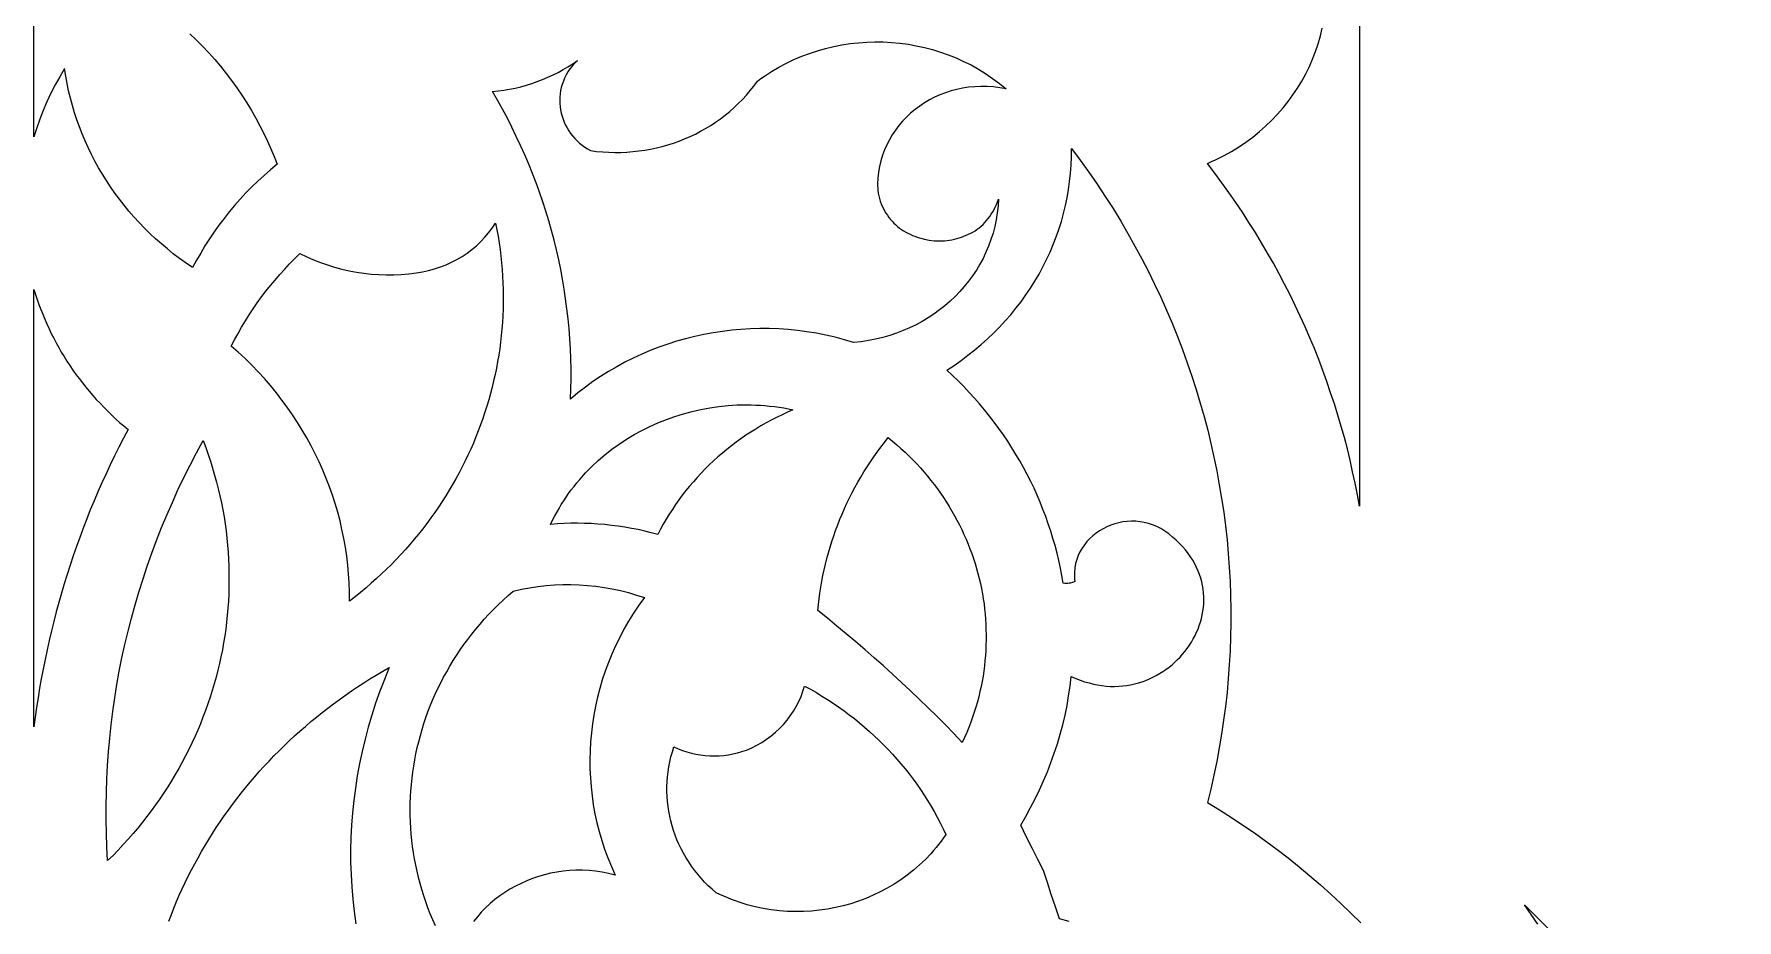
# Model space of a CAD drawing. Extents: x 1908 to 2928, y -299 to 721.
# Drawn here: x 2007.6 to 2110.3, y 63.9 to 117.3 of the extents above; entities that cross this region are included whole.
import ezdxf

# ---------------------------------------------------------------- set-up
doc = ezdxf.new("R2010")
doc.units = 0
doc.layers.add('BITMAP_LAYER', color=18, linetype='CONTINUOUS')

msp = doc.modelspace()

# ---------------------------------------------------------------- linework, layer by layer
at = {"layer": 'BITMAP_LAYER'}
for points in [[(2016.95, 117.32), (2017.34, 116.96), (2017.73, 116.58), (2018.1, 116.19), (2018.46, 115.78), (2018.81, 115.37), (2019.15, 114.94), (2019.48, 114.51), (2019.79, 114.07), (2020.1, 113.62), (2020.39, 113.17), (2020.67, 112.71), (2020.93, 112.24), (2021.18, 111.78), (2021.42, 111.31), (2021.64, 110.85), (2021.85, 110.38), (2022.05, 109.92), (2022.23, 109.46), (2021.83, 109.13), (2021.44, 108.79), (2021.07, 108.44), (2020.7, 108.09), (2020.34, 107.73), (2020, 107.35), (2019.66, 106.97), (2019.33, 106.59), (2019.02, 106.19), (2018.71, 105.79), (2018.42, 105.38), (2018.14, 104.96), (2017.87, 104.54), (2017.61, 104.1), (2017.36, 103.67), (2017.12, 103.22), (2016.73, 103.49), (2016.34, 103.77), (2015.96, 104.06), (2015.6, 104.35), (2015.24, 104.65), (2014.89, 104.96), (2014.55, 105.28), (2014.22, 105.61), (2013.9, 105.94), (2013.58, 106.29), (2013.28, 106.63), (2012.99, 106.99), (2012.71, 107.35), (2012.43, 107.72), (2012.17, 108.09), (2011.92, 108.47), (2011.68, 108.86), (2011.45, 109.25), (2011.23, 109.65), (2011.02, 110.05), (2010.82, 110.46), (2010.63, 110.87), (2010.46, 111.29), (2010.29, 111.71), (2010.14, 112.14), (2010, 112.57), (2009.87, 113.01), (2009.75, 113.45), (2009.64, 113.89), (2009.55, 114.33), (2009.47, 114.78), (2009.4, 115.24), (2009.1, 114.74), (2008.83, 114.25), (2008.57, 113.74), (2008.33, 113.23), (2008.11, 112.71), (2007.91, 112.19), (2007.72, 111.66), (2007.55, 111.12), (2007.55, 136.96)], [(2087.55, 124.04), (2087.55, 88.82), (2087.43, 89.51), (2087.29, 90.21), (2087.14, 90.9), (2086.99, 91.59), (2086.82, 92.28), (2086.64, 92.96), (2086.45, 93.64), (2086.25, 94.32), (2086.04, 95), (2085.81, 95.67), (2085.58, 96.34), (2085.34, 97.01), (2085.09, 97.67), (2084.83, 98.33), (2084.55, 98.99), (2084.27, 99.64), (2083.98, 100.29), (2083.67, 100.94), (2083.36, 101.58), (2083.03, 102.22), (2082.7, 102.85), (2082.36, 103.48), (2082, 104.1), (2081.64, 104.72), (2081.27, 105.34), (2080.88, 105.95), (2080.49, 106.56), (2080.09, 107.16), (2079.67, 107.75), (2079.25, 108.34), (2078.82, 108.93), (2078.38, 109.51), (2078.63, 109.62), (2078.87, 109.73), (2079.11, 109.85), (2079.35, 109.97), (2079.82, 110.23), (2080.26, 110.5), (2080.7, 110.79), (2081.11, 111.1), (2081.51, 111.43), (2081.89, 111.76), (2082.26, 112.11), (2082.61, 112.48), (2082.94, 112.86), (2083.25, 113.25), (2083.54, 113.65), (2083.82, 114.06), (2084.07, 114.48), (2084.31, 114.92), (2084.53, 115.36), (2084.72, 115.81), (2084.9, 116.27), (2085.05, 116.73), (2085.19, 117.2), (2085.3, 117.68)], [(2070.04, 63.76), (2069.45, 63.91), (2069.2, 64.64), (2068.95, 65.38), (2068.72, 66.11), (2068.49, 66.84), (2068.14, 67.5), (2067.79, 68.19), (2067.44, 68.89), (2067.11, 69.58), (2067.41, 70.1), (2067.7, 70.63), (2067.98, 71.16), (2068.24, 71.7), (2068.49, 72.25), (2068.72, 72.8), (2068.93, 73.36), (2069.13, 73.92), (2069.32, 74.48), (2069.49, 75.06), (2069.64, 75.63), (2069.78, 76.21), (2069.9, 76.79), (2070, 77.37), (2070.09, 77.96), (2070.16, 78.55), (2070.43, 78.43), (2070.7, 78.33), (2070.96, 78.23), (2071.23, 78.16), (2071.49, 78.09), (2071.75, 78.04), (2072.01, 78), (2072.26, 77.97), (2072.52, 77.95), (2072.77, 77.95), (2073.02, 77.96), (2073.26, 77.98), (2073.5, 78.01), (2073.74, 78.05), (2073.98, 78.1), (2074.21, 78.16), (2074.43, 78.23), (2074.65, 78.31), (2074.87, 78.4), (2075.08, 78.5), (2075.29, 78.6), (2075.49, 78.72), (2075.68, 78.84), (2075.87, 78.97), (2076.06, 79.1), (2076.24, 79.25), (2076.41, 79.4), (2076.57, 79.56), (2076.73, 79.72), (2076.88, 79.89), (2077.02, 80.06), (2077.16, 80.24), (2077.29, 80.43), (2077.41, 80.62), (2077.52, 80.81), (2077.63, 81.01), (2077.72, 81.21), (2077.81, 81.41), (2077.88, 81.62), (2077.95, 81.83), (2078.01, 82.04), (2078.06, 82.26), (2078.1, 82.48), (2078.13, 82.7), (2078.15, 82.92), (2078.16, 83.14), (2078.15, 83.36), (2078.14, 83.58), (2078.12, 83.81), (2078.08, 84.03), (2078.03, 84.25), (2077.97, 84.47), (2077.9, 84.69), (2077.82, 84.91), (2077.72, 85.13), (2077.61, 85.34), (2077.49, 85.56), (2077.36, 85.77), (2077.21, 85.97), (2077.05, 86.18), (2076.87, 86.38), (2076.68, 86.58), (2076.48, 86.77), (2076.26, 86.96), (2076.04, 87.15), (2075.81, 87.32), (2075.57, 87.47), (2075.32, 87.59), (2075.07, 87.69), (2074.82, 87.78), (2074.56, 87.84), (2074.31, 87.88), (2074.05, 87.91), (2073.79, 87.91), (2073.53, 87.9), (2073.27, 87.87), (2073.02, 87.82), (2072.78, 87.75), (2072.54, 87.67), (2072.3, 87.57), (2072.08, 87.46), (2071.86, 87.33), (2071.65, 87.19), (2071.46, 87.04), (2071.27, 86.87), (2071.1, 86.69), (2070.95, 86.49), (2070.81, 86.29), (2070.68, 86.07), (2070.58, 85.84), (2070.49, 85.6), (2070.42, 85.36), (2070.37, 85.1), (2070.35, 84.83), (2070.35, 84.56), (2070.36, 84.42), (2070.37, 84.28), (2070.29, 84.24), (2070.21, 84.21), (2070.12, 84.18), (2070.03, 84.17), (2069.94, 84.16), (2069.85, 84.15), (2069.76, 84.16), (2069.67, 84.17), (2069.59, 84.63), (2069.5, 85.09), (2069.4, 85.54), (2069.3, 85.99), (2069.18, 86.44), (2069.05, 86.88), (2068.92, 87.32), (2068.77, 87.76), (2068.62, 88.2), (2068.45, 88.63), (2068.28, 89.06), (2068.1, 89.48), (2067.91, 89.91), (2067.71, 90.32), (2067.5, 90.74), (2067.28, 91.15), (2067.05, 91.55), (2066.82, 91.95), (2066.57, 92.35), (2066.32, 92.74), (2066.06, 93.13), (2065.79, 93.51), (2065.51, 93.89), (2065.22, 94.26), (2064.93, 94.63), (2064.62, 94.99), (2064.31, 95.34), (2063.99, 95.69), (2063.67, 96.04), (2063.33, 96.38), (2062.99, 96.71), (2062.64, 97.03), (2063.08, 97.32), (2063.51, 97.62), (2063.92, 97.93), (2064.33, 98.25), (2064.72, 98.58), (2065.1, 98.92), (2065.47, 99.27), (2065.83, 99.63), (2066.17, 100), (2066.5, 100.38), (2066.82, 100.77), (2067.13, 101.16), (2067.42, 101.57), (2067.7, 101.98), (2067.96, 102.4), (2068.21, 102.83), (2068.45, 103.27), (2068.67, 103.71), (2068.88, 104.16), (2069.07, 104.61), (2069.25, 105.07), (2069.41, 105.53), (2069.56, 106), (2069.69, 106.48), (2069.8, 106.96), (2069.9, 107.44), (2069.99, 107.93), (2070.06, 108.42), (2070.11, 108.92), (2070.15, 109.41), (2070.17, 109.91), (2070.17, 110.41), (2070.7, 109.7), (2071.22, 108.98), (2071.72, 108.25), (2072.21, 107.52), (2072.68, 106.78), (2073.14, 106.03), (2073.58, 105.28), (2074, 104.52), (2074.41, 103.76), (2074.81, 102.99), (2075.19, 102.22), (2075.56, 101.44), (2075.91, 100.65), (2076.25, 99.86), (2076.57, 99.07), (2076.87, 98.28), (2077.16, 97.48), (2077.44, 96.67), (2077.7, 95.86), (2077.94, 95.05), (2078.17, 94.24), (2078.39, 93.42), (2078.59, 92.6), (2078.77, 91.78), (2078.94, 90.95), (2079.09, 90.12), (2079.23, 89.29), (2079.36, 88.46), (2079.46, 87.63), (2079.56, 86.8), (2079.63, 85.96), (2079.69, 85.12), (2079.74, 84.29), (2079.77, 83.45), (2079.79, 82.61), (2079.79, 81.77), (2079.77, 80.93), (2079.74, 80.09), (2079.69, 79.25), (2079.63, 78.42), (2079.56, 77.58), (2079.46, 76.74), (2079.35, 75.91), (2079.23, 75.07), (2079.09, 74.24), (2078.94, 73.41), (2078.77, 72.58), (2078.58, 71.75), (2078.38, 70.93), (2079.1, 70.49), (2079.82, 70.04), (2080.52, 69.57), (2081.22, 69.1), (2081.91, 68.61), (2082.59, 68.1), (2083.25, 67.59), (2083.91, 67.06), (2084.56, 66.52), (2085.19, 65.98), (2085.82, 65.41), (2086.43, 64.84), (2087.04, 64.26), (2087.63, 63.67)], [(2031.78, 63.5), (2031.62, 63.86), (2031.47, 64.22), (2031.33, 64.58), (2031.2, 64.94), (2031.08, 65.31), (2030.96, 65.68), (2030.86, 66.05), (2030.76, 66.41), (2030.67, 66.79), (2030.59, 67.16), (2030.52, 67.53), (2030.46, 67.9), (2030.4, 68.28), (2030.36, 68.65), (2030.32, 69.03), (2030.29, 69.4), (2030.27, 69.78), (2030.26, 70.15), (2030.26, 70.53), (2030.26, 70.9), (2030.28, 71.28), (2030.3, 71.65), (2030.33, 72.03), (2030.37, 72.4), (2030.41, 72.77), (2030.47, 73.14), (2030.53, 73.51), (2030.6, 73.88), (2030.68, 74.25), (2030.77, 74.61), (2030.87, 74.98), (2030.97, 75.34), (2031.08, 75.7), (2031.2, 76.06), (2031.33, 76.41), (2031.47, 76.77), (2031.61, 77.12), (2031.77, 77.47), (2031.93, 77.81), (2032.1, 78.16), (2032.27, 78.5), (2032.46, 78.83), (2032.65, 79.17), (2032.85, 79.5), (2033.06, 79.82), (2033.27, 80.15), (2033.5, 80.47), (2033.73, 80.78), (2033.97, 81.09), (2034.22, 81.4), (2034.47, 81.71), (2034.73, 82), (2035.01, 82.3), (2035.28, 82.59), (2035.57, 82.87), (2035.86, 83.15), (2036.16, 83.43), (2036.47, 83.7), (2036.97, 83.81), (2037.46, 83.9), (2037.96, 83.98), (2038.46, 84.03), (2038.96, 84.07), (2039.46, 84.09), (2039.96, 84.09), (2040.46, 84.08), (2040.96, 84.04), (2041.46, 83.99), (2041.96, 83.92), (2042.45, 83.84), (2042.94, 83.73), (2043.43, 83.61), (2043.91, 83.46), (2044.39, 83.31), (2044.05, 82.84), (2043.74, 82.37), (2043.44, 81.89), (2043.16, 81.4), (2042.9, 80.9), (2042.65, 80.4), (2042.43, 79.9), (2042.22, 79.39), (2042.03, 78.87), (2041.85, 78.35), (2041.7, 77.82), (2041.56, 77.29), (2041.44, 76.76), (2041.34, 76.22), (2041.25, 75.69), (2041.19, 75.15), (2041.14, 74.61), (2041.11, 74.06), (2041.1, 73.52), (2041.1, 72.97), (2041.13, 72.43), (2041.17, 71.89), (2041.23, 71.34), (2041.31, 70.8), (2041.41, 70.26), (2041.53, 69.72), (2041.67, 69.19), (2041.82, 68.65), (2041.99, 68.12), (2042.19, 67.6), (2042.4, 67.08), (2042.63, 66.56), (2042.23, 66.66), (2041.84, 66.73), (2041.44, 66.79), (2041.05, 66.83), (2040.65, 66.85), (2040.26, 66.85), (2039.87, 66.83), (2039.49, 66.79), (2039.11, 66.74), (2038.73, 66.67), (2038.36, 66.58), (2038, 66.47), (2037.64, 66.35), (2037.29, 66.22), (2036.95, 66.06), (2036.61, 65.89), (2036.28, 65.71), (2035.97, 65.51), (2035.66, 65.3), (2035.37, 65.08), (2035.08, 64.84), (2034.81, 64.58), (2034.55, 64.32), (2034.31, 64.04), (2034.08, 63.75)], [(2015.69, 63.78), (2015.84, 64.17), (2015.99, 64.57), (2016.16, 64.96), (2016.32, 65.34), (2016.5, 65.73), (2016.68, 66.11), (2016.86, 66.49), (2017.06, 66.87), (2017.25, 67.24), (2017.46, 67.61), (2017.66, 67.98), (2017.88, 68.35), (2018.1, 68.71), (2018.32, 69.07), (2018.55, 69.43), (2018.79, 69.78), (2019.03, 70.13), (2019.28, 70.48), (2019.53, 70.82), (2019.79, 71.16), (2020.05, 71.5), (2020.32, 71.83), (2020.59, 72.16), (2020.87, 72.48), (2021.15, 72.81), (2021.44, 73.13), (2021.74, 73.44), (2022.03, 73.75), (2022.34, 74.06), (2022.65, 74.36), (2022.96, 74.66), (2023.28, 74.96), (2023.6, 75.25), (2023.93, 75.53), (2024.26, 75.82), (2024.6, 76.09), (2024.94, 76.37), (2025.28, 76.64), (2025.63, 76.9), (2025.99, 77.16), (2026.35, 77.42), (2026.71, 77.67), (2027.08, 77.92), (2027.45, 78.16), (2027.83, 78.4), (2028.21, 78.63), (2028.6, 78.86), (2028.99, 79.08), (2028.7, 78.37), (2028.42, 77.66), (2028.17, 76.94), (2027.94, 76.21), (2027.72, 75.49), (2027.53, 74.76), (2027.35, 74.02), (2027.2, 73.29), (2027.06, 72.55), (2026.95, 71.81), (2026.85, 71.07), (2026.77, 70.32), (2026.72, 69.58), (2026.68, 68.83), (2026.66, 68.08), (2026.66, 67.34), (2026.69, 66.59), (2026.73, 65.85), (2026.79, 65.1), (2026.87, 64.36), (2026.97, 63.62)], [(2098.31, 63.6), (2097.92, 64.19), (2097.51, 64.77), (2122.42, 39.86)]]:
    msp.add_lwpolyline(points, dxfattribs=at)
for points in [[(2058.81, 116.84), (2059.31, 116.81), (2059.81, 116.77), (2060.31, 116.7), (2060.8, 116.61), (2061.29, 116.51), (2061.78, 116.38), (2062.26, 116.23), (2062.73, 116.07), (2063.2, 115.88), (2063.66, 115.67), (2064.11, 115.45), (2064.55, 115.2), (2064.99, 114.93), (2065.41, 114.64), (2065.82, 114.34), (2066.02, 114.17), (2066.22, 114.01), (2065.84, 114.08), (2065.46, 114.13), (2065.08, 114.15), (2064.7, 114.16), (2064.33, 114.14), (2063.96, 114.11), (2063.6, 114.05), (2063.25, 113.98), (2062.9, 113.88), (2062.56, 113.77), (2062.23, 113.64), (2061.91, 113.5), (2061.6, 113.34), (2061.3, 113.16), (2061.01, 112.97), (2060.73, 112.76), (2060.46, 112.54), (2060.21, 112.3), (2059.97, 112.05), (2059.75, 111.79), (2059.54, 111.52), (2059.35, 111.24), (2059.18, 110.94), (2059.02, 110.64), (2058.88, 110.32), (2058.76, 110), (2058.66, 109.67), (2058.58, 109.32), (2058.52, 108.98), (2058.49, 108.62), (2058.47, 108.26), (2058.48, 107.9), (2058.51, 107.72), (2058.54, 107.55), (2058.59, 107.39), (2058.63, 107.23), (2058.69, 107.07), (2058.75, 106.92), (2058.82, 106.78), (2058.89, 106.64), (2058.97, 106.51), (2059.06, 106.38), (2059.15, 106.25), (2059.24, 106.13), (2059.34, 106.02), (2059.45, 105.91), (2059.56, 105.81), (2059.67, 105.71), (2059.79, 105.61), (2059.91, 105.53), (2060.04, 105.44), (2060.17, 105.37), (2060.3, 105.29), (2060.43, 105.23), (2060.57, 105.16), (2060.71, 105.11), (2060.85, 105.05), (2061, 105.01), (2061.29, 104.93), (2061.59, 104.88), (2061.89, 104.84), (2062.19, 104.83), (2062.5, 104.84), (2062.8, 104.88), (2062.95, 104.9), (2063.1, 104.93), (2063.25, 104.97), (2063.39, 105.01), (2063.54, 105.05), (2063.68, 105.11), (2063.82, 105.17), (2063.95, 105.23), (2064.09, 105.3), (2064.22, 105.37), (2064.35, 105.45), (2064.48, 105.54), (2064.6, 105.63), (2064.72, 105.73), (2064.83, 105.83), (2064.94, 105.94), (2065.05, 106.06), (2065.15, 106.18), (2065.24, 106.31), (2065.33, 106.44), (2065.42, 106.58), (2065.5, 106.72), (2065.57, 106.87), (2065.64, 107.03), (2065.71, 107.19), (2065.76, 107.36), (2065.74, 106.94), (2065.69, 106.52), (2065.63, 106.11), (2065.54, 105.7), (2065.44, 105.3), (2065.31, 104.91), (2065.17, 104.52), (2065.01, 104.15), (2064.83, 103.78), (2064.64, 103.42), (2064.43, 103.07), (2064.2, 102.73), (2063.96, 102.4), (2063.7, 102.08), (2063.43, 101.77), (2063.15, 101.48), (2062.85, 101.19), (2062.53, 100.92), (2062.21, 100.67), (2061.87, 100.42), (2061.52, 100.19), (2061.16, 99.97), (2060.79, 99.77), (2060.4, 99.59), (2060.01, 99.42), (2059.61, 99.26), (2059.2, 99.13), (2058.78, 99.01), (2058.35, 98.9), (2057.91, 98.82), (2057.47, 98.75), (2057.02, 98.71), (2056.46, 98.87), (2055.9, 99.02), (2055.34, 99.15), (2054.77, 99.26), (2054.2, 99.35), (2053.64, 99.42), (2053.07, 99.48), (2052.5, 99.52), (2051.93, 99.54), (2051.36, 99.54), (2050.79, 99.53), (2050.22, 99.49), (2049.66, 99.44), (2049.1, 99.37), (2048.54, 99.29), (2047.98, 99.19), (2047.43, 99.07), (2046.88, 98.93), (2046.34, 98.78), (2045.8, 98.61), (2045.27, 98.42), (2044.75, 98.22), (2044.23, 98), (2043.72, 97.76), (2043.21, 97.51), (2042.72, 97.24), (2042.23, 96.96), (2041.75, 96.65), (2041.28, 96.34), (2040.83, 96), (2040.38, 95.66), (2039.94, 95.29), (2039.96, 95.9), (2039.97, 96.5), (2039.97, 97.11), (2039.95, 97.72), (2039.93, 98.32), (2039.89, 98.92), (2039.85, 99.53), (2039.79, 100.13), (2039.72, 100.73), (2039.64, 101.33), (2039.55, 101.92), (2039.45, 102.52), (2039.34, 103.11), (2039.22, 103.7), (2039.09, 104.29), (2038.94, 104.88), (2038.79, 105.46), (2038.62, 106.04), (2038.45, 106.62), (2038.26, 107.2), (2038.06, 107.77), (2037.86, 108.34), (2037.64, 108.91), (2037.41, 109.47), (2037.17, 110.03), (2036.92, 110.59), (2036.66, 111.14), (2036.4, 111.69), (2036.12, 112.24), (2035.83, 112.78), (2035.53, 113.32), (2035.22, 113.85), (2035.56, 113.89), (2035.91, 113.94), (2036.25, 113.99), (2036.6, 114.06), (2036.93, 114.14), (2037.27, 114.24), (2037.6, 114.34), (2037.92, 114.45), (2038.25, 114.57), (2038.56, 114.71), (2038.88, 114.85), (2039.18, 115), (2039.49, 115.17), (2039.78, 115.34), (2040.07, 115.52), (2040.36, 115.72), (2040.19, 115.55), (2040.04, 115.38), (2039.9, 115.21), (2039.78, 115.03), (2039.67, 114.85), (2039.58, 114.66), (2039.5, 114.47), (2039.43, 114.28), (2039.37, 114.09), (2039.33, 113.9), (2039.3, 113.7), (2039.28, 113.51), (2039.28, 113.31), (2039.28, 113.12), (2039.3, 112.93), (2039.33, 112.74), (2039.37, 112.55), (2039.42, 112.36), (2039.48, 112.18), (2039.55, 112), (2039.63, 111.82), (2039.73, 111.65), (2039.83, 111.48), (2039.94, 111.32), (2040.06, 111.17), (2040.19, 111.02), (2040.33, 110.87), (2040.47, 110.74), (2040.63, 110.61), (2040.79, 110.49), (2040.96, 110.38), (2041.14, 110.28), (2041.51, 110.23), (2041.88, 110.2), (2042.24, 110.18), (2042.61, 110.17), (2042.97, 110.17), (2043.34, 110.19), (2043.7, 110.22), (2044.06, 110.26), (2044.42, 110.31), (2044.77, 110.37), (2045.12, 110.44), (2045.47, 110.53), (2045.81, 110.63), (2046.15, 110.74), (2046.49, 110.86), (2046.82, 110.99), (2047.15, 111.13), (2047.47, 111.28), (2047.78, 111.45), (2048.09, 111.62), (2048.4, 111.8), (2048.69, 112), (2048.98, 112.2), (2049.26, 112.42), (2049.54, 112.64), (2049.8, 112.87), (2050.06, 113.12), (2050.31, 113.37), (2050.55, 113.63), (2050.78, 113.9), (2051, 114.18), (2051.22, 114.47), (2051.43, 114.63), (2051.64, 114.78), (2052.07, 115.06), (2052.51, 115.32), (2052.96, 115.56), (2053.42, 115.78), (2053.89, 115.98), (2054.36, 116.15), (2054.84, 116.31), (2055.33, 116.45), (2055.82, 116.57), (2056.31, 116.66), (2056.81, 116.74), (2057.31, 116.79), (2057.81, 116.83), (2058.31, 116.84)], [(2035.49, 105.51), (2035.56, 105.11), (2035.62, 104.71), (2035.68, 104.31), (2035.73, 103.91), (2035.77, 103.51), (2035.81, 103.1), (2035.83, 102.7), (2035.85, 102.3), (2035.87, 101.9), (2035.87, 101.5), (2035.87, 101.11), (2035.86, 100.71), (2035.84, 100.31), (2035.82, 99.91), (2035.79, 99.52), (2035.75, 99.12), (2035.71, 98.73), (2035.66, 98.34), (2035.6, 97.94), (2035.53, 97.55), (2035.46, 97.16), (2035.38, 96.78), (2035.29, 96.39), (2035.2, 96.01), (2035.1, 95.62), (2035, 95.24), (2034.88, 94.86), (2034.76, 94.49), (2034.64, 94.11), (2034.5, 93.74), (2034.36, 93.37), (2034.22, 93), (2034.07, 92.63), (2033.91, 92.27), (2033.74, 91.9), (2033.57, 91.55), (2033.39, 91.19), (2033.21, 90.83), (2033.01, 90.48), (2032.82, 90.14), (2032.61, 89.79), (2032.4, 89.45), (2032.19, 89.11), (2031.96, 88.77), (2031.74, 88.44), (2031.5, 88.11), (2031.26, 87.78), (2031.01, 87.46), (2030.76, 87.14), (2030.5, 86.83), (2030.24, 86.52), (2029.97, 86.21), (2029.69, 85.9), (2029.41, 85.6), (2029.12, 85.31), (2028.82, 85.02), (2028.52, 84.73), (2028.22, 84.45), (2027.9, 84.17), (2027.59, 83.89), (2027.26, 83.62), (2026.94, 83.36), (2026.6, 83.1), (2026.6, 83.64), (2026.58, 84.19), (2026.54, 84.73), (2026.49, 85.27), (2026.43, 85.81), (2026.35, 86.35), (2026.25, 86.88), (2026.14, 87.41), (2026.02, 87.94), (2025.88, 88.46), (2025.73, 88.98), (2025.57, 89.49), (2025.39, 90), (2025.19, 90.5), (2024.98, 91), (2024.76, 91.5), (2024.53, 91.99), (2024.28, 92.47), (2024.02, 92.95), (2023.74, 93.42), (2023.46, 93.88), (2023.15, 94.34), (2022.84, 94.79), (2022.51, 95.23), (2022.18, 95.67), (2021.82, 96.1), (2021.46, 96.52), (2021.08, 96.93), (2020.7, 97.33), (2020.3, 97.73), (2019.88, 98.11), (2019.46, 98.49), (2019.66, 98.87), (2019.87, 99.25), (2020.08, 99.63), (2020.31, 100), (2020.54, 100.37), (2020.78, 100.73), (2021.03, 101.09), (2021.28, 101.45), (2021.55, 101.79), (2021.82, 102.14), (2022.1, 102.47), (2022.38, 102.81), (2022.68, 103.13), (2022.98, 103.45), (2023.29, 103.77), (2023.6, 104.08), (2024.01, 103.88), (2024.42, 103.7), (2024.84, 103.53), (2025.26, 103.38), (2025.69, 103.24), (2026.13, 103.13), (2026.57, 103.03), (2027.01, 102.95), (2027.46, 102.88), (2027.91, 102.83), (2028.36, 102.8), (2028.81, 102.79), (2029.27, 102.79), (2029.72, 102.81), (2030.18, 102.85), (2030.63, 102.91), (2031, 102.97), (2031.37, 103.04), (2031.73, 103.14), (2032.08, 103.26), (2032.42, 103.39), (2032.75, 103.54), (2033.08, 103.71), (2033.39, 103.89), (2033.69, 104.09), (2033.98, 104.31), (2034.25, 104.54), (2034.52, 104.79), (2034.76, 105.05), (2034.99, 105.32), (2035.21, 105.61), (2035.41, 105.91)], [(2007.65, 101.6), (2007.75, 101.3), (2007.85, 101), (2007.96, 100.7), (2008.08, 100.41), (2008.2, 100.11), (2008.32, 99.82), (2008.46, 99.53), (2008.59, 99.24), (2008.74, 98.96), (2008.89, 98.68), (2009.04, 98.4), (2009.2, 98.12), (2009.37, 97.85), (2009.54, 97.57), (2009.72, 97.31), (2009.9, 97.04), (2010.08, 96.78), (2010.28, 96.52), (2010.47, 96.26), (2010.68, 96.01), (2010.88, 95.76), (2011.1, 95.51), (2011.31, 95.27), (2011.54, 95.03), (2011.76, 94.79), (2012, 94.56), (2012.23, 94.33), (2012.47, 94.1), (2012.72, 93.88), (2012.97, 93.67), (2013.23, 93.45), (2012.95, 92.92), (2012.68, 92.39), (2012.41, 91.86), (2012.15, 91.32), (2011.9, 90.78), (2011.65, 90.24), (2011.41, 89.69), (2011.18, 89.15), (2010.95, 88.6), (2010.73, 88.05), (2010.52, 87.5), (2010.31, 86.94), (2010.11, 86.38), (2009.92, 85.83), (2009.73, 85.27), (2009.55, 84.7), (2009.37, 84.14), (2009.21, 83.57), (2009.04, 83.01), (2008.89, 82.44), (2008.74, 81.87), (2008.6, 81.29), (2008.46, 80.72), (2008.34, 80.15), (2008.22, 79.57), (2008.1, 78.99), (2007.99, 78.41), (2007.89, 77.83), (2007.8, 77.25), (2007.71, 76.67), (2007.63, 76.08), (2007.55, 75.5), (2007.55, 101.91)], [(2050.83, 94.93), (2051.11, 94.92), (2051.39, 94.91), (2051.67, 94.89), (2051.95, 94.86), (2052.24, 94.83), (2052.52, 94.79), (2052.8, 94.75), (2053.08, 94.7), (2053.36, 94.64), (2053.03, 94.5), (2052.7, 94.34), (2052.37, 94.18), (2052.05, 94.02), (2051.74, 93.85), (2051.42, 93.67), (2051.12, 93.48), (2050.81, 93.29), (2050.52, 93.1), (2050.22, 92.89), (2049.93, 92.68), (2049.65, 92.47), (2049.37, 92.25), (2049.1, 92.03), (2048.83, 91.8), (2048.57, 91.56), (2048.31, 91.32), (2048.06, 91.07), (2047.82, 90.82), (2047.58, 90.56), (2047.35, 90.3), (2047.12, 90.03), (2046.9, 89.76), (2046.68, 89.49), (2046.48, 89.21), (2046.27, 88.92), (2046.08, 88.63), (2045.89, 88.34), (2045.71, 88.04), (2045.53, 87.74), (2045.36, 87.43), (2045.2, 87.12), (2044.81, 87.22), (2044.41, 87.32), (2044.01, 87.41), (2043.61, 87.48), (2043.21, 87.55), (2042.81, 87.61), (2042.4, 87.66), (2042, 87.71), (2041.59, 87.74), (2041.18, 87.77), (2040.77, 87.78), (2040.36, 87.79), (2039.95, 87.79), (2039.54, 87.77), (2039.14, 87.75), (2038.73, 87.72), (2038.85, 87.97), (2038.97, 88.21), (2039.1, 88.45), (2039.24, 88.69), (2039.37, 88.92), (2039.52, 89.15), (2039.67, 89.37), (2039.82, 89.59), (2039.98, 89.81), (2040.15, 90.02), (2040.31, 90.23), (2040.49, 90.43), (2040.84, 90.83), (2041.22, 91.21), (2041.61, 91.58), (2042.01, 91.93), (2042.43, 92.26), (2042.87, 92.57), (2043.31, 92.87), (2043.77, 93.14), (2044.24, 93.4), (2044.72, 93.64), (2045.21, 93.86), (2045.72, 94.06), (2046.23, 94.24), (2046.75, 94.4), (2047.27, 94.54), (2047.8, 94.66), (2048.34, 94.76), (2048.89, 94.84), (2049.44, 94.89), (2049.72, 94.91), (2049.99, 94.93), (2050.27, 94.93), (2050.55, 94.94)], [(2017.92, 92.36), (2018.06, 91.95), (2018.2, 91.53), (2018.33, 91.12), (2018.45, 90.7), (2018.57, 90.28), (2018.67, 89.86), (2018.77, 89.44), (2018.86, 89.02), (2018.94, 88.6), (2019.02, 88.17), (2019.08, 87.75), (2019.14, 87.33), (2019.19, 86.9), (2019.23, 86.48), (2019.26, 86.05), (2019.29, 85.63), (2019.31, 85.21), (2019.32, 84.78), (2019.32, 84.36), (2019.31, 83.94), (2019.3, 83.51), (2019.28, 83.09), (2019.25, 82.67), (2019.21, 82.25), (2019.17, 81.83), (2019.12, 81.41), (2019.06, 80.99), (2018.99, 80.57), (2018.92, 80.16), (2018.83, 79.74), (2018.74, 79.33), (2018.65, 78.92), (2018.54, 78.51), (2018.43, 78.1), (2018.31, 77.7), (2018.18, 77.29), (2018.05, 76.89), (2017.9, 76.49), (2017.75, 76.09), (2017.6, 75.69), (2017.43, 75.3), (2017.26, 74.91), (2017.08, 74.52), (2016.89, 74.14), (2016.7, 73.75), (2016.5, 73.37), (2016.29, 72.99), (2016.08, 72.62), (2015.85, 72.25), (2015.62, 71.88), (2015.39, 71.52), (2015.14, 71.16), (2014.89, 70.8), (2014.63, 70.44), (2014.37, 70.09), (2014.1, 69.75), (2013.82, 69.4), (2013.53, 69.06), (2013.24, 68.73), (2012.94, 68.4), (2012.63, 68.07), (2012.32, 67.75), (2011.99, 67.43), (2011.95, 68.26), (2011.92, 69.08), (2011.9, 69.9), (2011.9, 70.72), (2011.92, 71.54), (2011.94, 72.36), (2011.99, 73.18), (2012.05, 74), (2012.12, 74.82), (2012.21, 75.63), (2012.31, 76.44), (2012.43, 77.25), (2012.56, 78.06), (2012.7, 78.87), (2012.86, 79.67), (2013.04, 80.47), (2013.23, 81.27), (2013.43, 82.06), (2013.65, 82.86), (2013.88, 83.64), (2014.13, 84.43), (2014.39, 85.21), (2014.66, 85.99), (2014.95, 86.76), (2015.25, 87.53), (2015.57, 88.29), (2015.9, 89.05), (2016.24, 89.81), (2016.6, 90.56), (2016.97, 91.3), (2017.36, 92.04), (2017.76, 92.78)], [(2059.37, 92.75), (2059.63, 92.53), (2059.88, 92.3), (2060.13, 92.08), (2060.37, 91.85), (2060.6, 91.61), (2060.83, 91.37), (2061.05, 91.13), (2061.27, 90.88), (2061.48, 90.64), (2061.68, 90.38), (2061.88, 90.13), (2062.08, 89.87), (2062.26, 89.61), (2062.44, 89.34), (2062.62, 89.07), (2062.79, 88.8), (2062.95, 88.53), (2063.11, 88.25), (2063.26, 87.97), (2063.41, 87.69), (2063.55, 87.41), (2063.68, 87.12), (2063.81, 86.83), (2063.93, 86.54), (2064.04, 86.25), (2064.15, 85.96), (2064.25, 85.66), (2064.35, 85.36), (2064.44, 85.06), (2064.52, 84.76), (2064.6, 84.46), (2064.67, 84.16), (2064.73, 83.85), (2064.79, 83.54), (2064.84, 83.24), (2064.89, 82.93), (2064.92, 82.62), (2064.96, 82.31), (2064.98, 82), (2065, 81.69), (2065.01, 81.38), (2065.02, 81.06), (2065.02, 80.75), (2065.01, 80.44), (2065, 80.12), (2064.98, 79.81), (2064.95, 79.5), (2064.91, 79.19), (2064.87, 78.87), (2064.83, 78.56), (2064.77, 78.25), (2064.71, 77.94), (2064.64, 77.63), (2064.57, 77.32), (2064.49, 77.01), (2064.4, 76.7), (2064.3, 76.39), (2064.2, 76.08), (2064.09, 75.78), (2063.97, 75.47), (2063.85, 75.17), (2063.72, 74.87), (2063.58, 74.57), (2063.07, 75.1), (2062.56, 75.62), (2062.04, 76.15), (2061.51, 76.66), (2060.98, 77.17), (2060.45, 77.68), (2059.91, 78.19), (2059.37, 78.69), (2058.82, 79.18), (2058.27, 79.67), (2057.71, 80.16), (2057.15, 80.64), (2056.58, 81.12), (2056.01, 81.59), (2055.44, 82.06), (2054.86, 82.52), (2054.9, 82.88), (2054.94, 83.23), (2054.98, 83.58), (2055.04, 83.94), (2055.1, 84.29), (2055.16, 84.63), (2055.24, 84.98), (2055.32, 85.33), (2055.4, 85.67), (2055.5, 86.01), (2055.6, 86.35), (2055.7, 86.69), (2055.82, 87.03), (2055.93, 87.36), (2056.06, 87.7), (2056.19, 88.03), (2056.33, 88.35), (2056.47, 88.68), (2056.62, 89), (2056.78, 89.33), (2056.94, 89.64), (2057.1, 89.96), (2057.28, 90.27), (2057.46, 90.58), (2057.64, 90.89), (2057.84, 91.2), (2058.03, 91.5), (2058.24, 91.8), (2058.45, 92.09), (2058.66, 92.39), (2058.88, 92.67), (2059.11, 92.96)], [(2054.42, 77.77), (2054.77, 77.57), (2055.11, 77.36), (2055.45, 77.15), (2055.78, 76.93), (2056.11, 76.71), (2056.44, 76.48), (2056.76, 76.24), (2057.07, 76), (2057.38, 75.75), (2057.68, 75.49), (2057.98, 75.23), (2058.27, 74.97), (2058.55, 74.7), (2058.83, 74.42), (2059.1, 74.14), (2059.37, 73.85), (2059.63, 73.56), (2059.88, 73.27), (2060.13, 72.97), (2060.37, 72.66), (2060.61, 72.35), (2060.84, 72.04), (2061.06, 71.72), (2061.27, 71.39), (2061.48, 71.06), (2061.68, 70.73), (2061.88, 70.4), (2062.06, 70.06), (2062.24, 69.71), (2062.42, 69.36), (2062.58, 69.01), (2062.44, 68.81), (2062.3, 68.61), (2062.15, 68.41), (2062, 68.22), (2061.84, 68.04), (2061.68, 67.85), (2061.35, 67.5), (2061, 67.17), (2060.63, 66.85), (2060.26, 66.55), (2059.87, 66.27), (2059.47, 66.01), (2059.05, 65.77), (2058.63, 65.54), (2058.2, 65.34), (2057.76, 65.15), (2057.31, 64.98), (2056.85, 64.83), (2056.39, 64.71), (2055.92, 64.6), (2055.44, 64.51), (2054.97, 64.44), (2054.48, 64.39), (2054, 64.37), (2053.51, 64.36), (2053.03, 64.37), (2052.54, 64.41), (2052.05, 64.47), (2051.57, 64.55), (2051.08, 64.65), (2050.6, 64.77), (2050.36, 64.84), (2050.12, 64.92), (2049.89, 65), (2049.65, 65.09), (2049.42, 65.18), (2049.18, 65.28), (2048.95, 65.38), (2048.72, 65.49), (2048.48, 65.7), (2048.25, 65.92), (2048.03, 66.14), (2047.82, 66.38), (2047.61, 66.61), (2047.42, 66.85), (2047.24, 67.1), (2047.07, 67.36), (2046.91, 67.61), (2046.76, 67.88), (2046.62, 68.14), (2046.48, 68.42), (2046.36, 68.69), (2046.25, 68.97), (2046.15, 69.25), (2046.07, 69.54), (2045.99, 69.83), (2045.92, 70.12), (2045.87, 70.41), (2045.82, 70.7), (2045.79, 71), (2045.76, 71.3), (2045.75, 71.6), (2045.75, 71.89), (2045.76, 72.19), (2045.79, 72.49), (2045.82, 72.79), (2045.87, 73.09), (2045.93, 73.39), (2045.99, 73.69), (2046.08, 73.99), (2046.17, 74.29), (2046.43, 74.17), (2046.69, 74.07), (2046.96, 73.99), (2047.23, 73.91), (2047.5, 73.85), (2047.78, 73.81), (2048.06, 73.78), (2048.34, 73.76), (2048.62, 73.75), (2048.9, 73.76), (2049.18, 73.78), (2049.46, 73.82), (2049.73, 73.87), (2050.01, 73.93), (2050.28, 74.01), (2050.55, 74.1), (2050.87, 74.24), (2051.18, 74.4), (2051.48, 74.57), (2051.77, 74.76), (2052.04, 74.96), (2052.3, 75.18), (2052.55, 75.41), (2052.78, 75.65), (2053, 75.91), (2053.2, 76.17), (2053.39, 76.45), (2053.56, 76.73), (2053.71, 77.03), (2053.85, 77.33), (2053.96, 77.65), (2054.06, 77.97)]]:
    msp.add_lwpolyline(points, close=True, dxfattribs=at)

doc.saveas('drawing.dxf')
